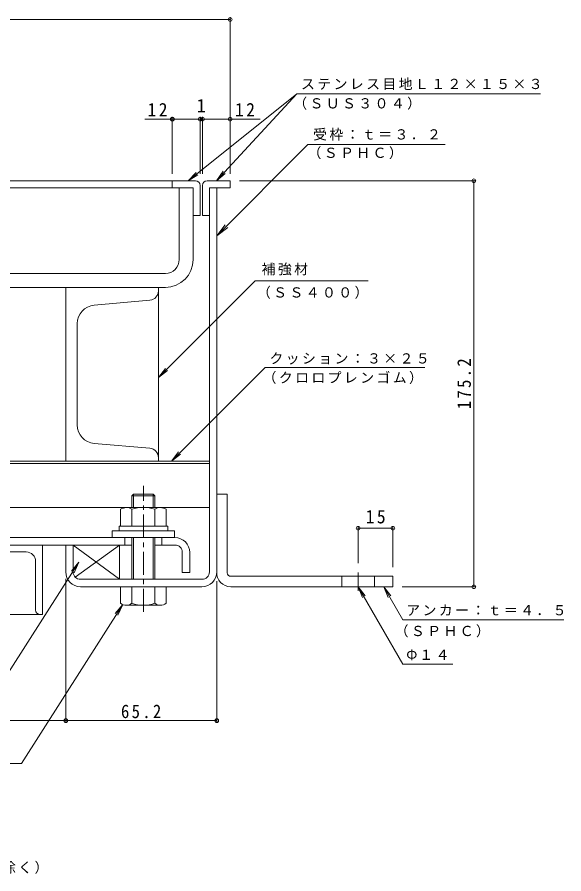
# Model space of a CAD drawing. Units: millimetres at full size. Extents: x -524 to 544, y -392 to 369.
# Drawn here: x 307.8 to 543.7, y -7.2 to 362.5 of the extents above; entities that cross this region are included whole.
import ezdxf
from ezdxf.enums import TextEntityAlignment as Align

# ---------------------------------------------------------------- set-up
doc = ezdxf.new("R2010")
doc.units = ezdxf.units.MM
doc.header["$LTSCALE"] = 2
doc.header["$PDMODE"] = 32
doc.header["$PDSIZE"] = 1.6
doc.linetypes.add('CHAIN1', pattern=[8, 5, -1, 1, -1])
for name, color, linetype, lineweight in [('D-1', 2, 'Continuous', 9), ('D-2', 3, 'Continuous', 9), ('D-3', 4, 'Continuous', 9), ('D-5', 7, 'Continuous', 9), ('D-6', 6, 'Continuous', 9), ('D-7', 5, 'Continuous', 5), ('D-8', 5, 'Continuous', 5), ('D-9', 134, 'Continuous', 5), ('D-A', 3, 'Continuous', 9), ('D-B', 6, 'Continuous', 9), ('D-D', 4, 'Continuous', 9), ('D-E', 3, 'Continuous', 9), ('D-F', 7, 'Continuous', 9)]:
    doc.layers.add(name, color=color, linetype=linetype, lineweight=lineweight)
doc.styles.add('ＭＳ ゴシック', font='')
doc.styles.get('ＭＳ ゴシック').set_extended_font_data('MS Gothic')

msp = doc.modelspace()

# ---------------------------------------------------------------- linework, layer by layer
at = {"layer": 'D-1'}
for p, q in [((390.746, 123.1), (390.746, 288.9)), ((393.946, 123.1), (393.946, 288.9)), ((331.946, 123.1), (331.946, 134.7)), ((335.146, 119.9), (387.546, 119.9)), ((335.146, 116.7), (357.246, 116.7)), ((387.546, 116.7), (367.246, 116.7))]:
    msp.add_line(p, q, dxfattribs=at)
msp.add_lwpolyline([(328.746, 123.1), (328.746, 134.7), (331.946, 134.7)], dxfattribs=at)
for centre, radius, start, end in [((335.146, 123.1), 6.4, 180, 270), ((335.146, 123.1), 3.2, 180, 270), ((387.546, 123.1), 3.2, 270, 0), ((387.546, 123.1), 6.4, 270, 0)]:
    msp.add_arc(centre, radius, start, end, dxfattribs=at)
at = {"layer": 'D-2'}
for p, q in [((377.746, 257.9), (377.746, 288.9)), ((383.746, 288.9), (377.746, 288.9)), ((383.746, 288.9), (383.746, 257.9)), ((371.746, 251.9), (49.746, 251.9)), ((49.746, 245.9), (371.746, 245.9))]:
    msp.add_line(p, q, dxfattribs=at)
for radius in [12, 6]:
    msp.add_arc((371.746, 257.9), radius, 270, 0, dxfattribs=at)
at = {"layer": 'D-3'}
for p, q in [((384.746, 291.9), (49.746, 291.9)), ((283.746, 288.9), (383.746, 288.9)), ((374.746, 291.9), (374.746, 288.9)), ((383.746, 288.9), (383.746, 276.9)), ((386.746, 289.9), (386.746, 276.9)), ((387.746, 289.9), (387.746, 276.9)), ((389.746, 291.9), (399.746, 291.9)), ((399.746, 288.9), (390.746, 288.9)), ((390.746, 276.9), (390.746, 288.9)), ((399.746, 291.9), (399.746, 288.9)), ((383.746, 276.9), (386.746, 276.9)), ((390.746, 276.9), (387.746, 276.9))]:
    msp.add_line(p, q, dxfattribs=at)
for centre, start, end in [((384.746, 289.9), 0, 90), ((389.746, 289.9), 90, 180)]:
    msp.add_arc(centre, 2, start, end, dxfattribs=at)
at = {"layer": 'D-5'}
for p, q in [((428.455, 329.38), (381.527, 291.9)), ((428.455, 329.38), (393.752, 291.9)), ((428.455, 329.38), (533.624, 329.38)), ((433.225, 307.509), (393.946, 268.094)), ((433.225, 307.509), (492.493, 307.509)), ((393.752, 291.9), (396.641, 295.981)), ((381.529, 291.901), (384.995, 295.504)), ((381.529, 291.901), (385.809, 294.484)), ((393.752, 291.9), (397.599, 295.094)), ((393.946, 268.094), (397.59, 272.86)), ((393.946, 268.094), (398.699, 271.755)), ((459.245, 248.744), (410.534, 248.744)), ((414.754, 211.319), (483.661, 211.319)), ((368.746, 206.956), (372.713, 210)), ((374.336, 170.901), (378.303, 173.944)), ((304.098, 79.675), (334.443, 127.296)), ((334.443, 127.296), (331.229, 123.466)), ((334.443, 127.296), (332.329, 122.765)), ((454.946, 116.7), (456.859, 112.08)), ((454.946, 116.7), (457.99, 112.733)), ((454.946, 116.7), (474.228, 83.302)), ((466.005, 116.7), (474.228, 102.458)), ((466.005, 116.7), (467.919, 112.08)), ((466.005, 116.7), (469.049, 112.733)), ((309.654, 40.474), (353.336, 109.025)), ((353.336, 109.025), (350.122, 105.195)), ((353.336, 109.025), (351.223, 104.494)), ((474.228, 102.458), (543.716, 102.458)), ((474.228, 83.302), (495.839, 83.302)), ((170.708, 40.474), (309.654, 40.474))]:
    msp.add_line(p, q, dxfattribs=at)
for points in [[(410.534, 248.744), (368.746, 206.956), (371.79, 210.923)], [(414.754, 211.319), (374.336, 170.901), (377.38, 174.867)]]:
    msp.add_lwpolyline(points, dxfattribs=at)
at = {"layer": 'D-6'}
for p, q in [((390.746, 270.699), (390.746, 267.699)), ((49.746, 170.901), (390.746, 170.901)), ((49.746, 169.901), (390.746, 169.901)), ((239.722, 150.901), (353.746, 150.901)), ((370.746, 150.901), (390.746, 150.901)), ((331.946, 134.7), (331.946, 123.1)), ((332.849, 120.871), (351.946, 134.7))]:
    msp.add_line(p, q, dxfattribs=at)
msp.add_lwpolyline([(335.146, 119.9), (351.946, 119.9), (351.946, 134.7), (331.946, 134.7), (351.946, 119.9)], dxfattribs=at)
at = {"layer": 'D-7', "linetype": 'CHAIN1'}
msp.add_line((362.246, 105.822), (362.246, 160.233), dxfattribs=at)
at = {"layer": 'D-7'}
for p, q in [((358.058, 156.7), (357.246, 155.888)), ((367.246, 155.888), (357.246, 155.888)), ((357.246, 150.9), (357.246, 155.888)), ((366.434, 156.7), (358.058, 156.7)), ((358.058, 150.9), (358.058, 156.7)), ((366.434, 156.7), (367.246, 155.888)), ((366.434, 150.9), (366.434, 156.7)), ((367.246, 155.888), (367.246, 151.2)), ((367.246, 155.888), (367.246, 150.9)), ((357.246, 137.9), (357.246, 119.9)), ((358.058, 119.9), (358.058, 137.9)), ((366.434, 119.9), (366.434, 137.9)), ((367.246, 137.9), (367.246, 119.9)), ((372.046, 116.7), (352.446, 116.7)), ((352.446, 109.595), (352.446, 116.7)), ((357.246, 116.7), (357.246, 109.595)), ((367.246, 116.7), (367.246, 109.595)), ((372.046, 109.595), (372.046, 116.7)), ((369.646, 108.7), (354.846, 108.7))]:
    msp.add_line(p, q, dxfattribs=at)
at = {"layer": 'D-7', "color": 2, "lineweight": 9}
for p, q in [((352.431, 150.141), (353.746, 150.9)), ((352.431, 150.141), (352.431, 142.9)), ((370.746, 150.9), (353.746, 150.9)), ((357.338, 150.141), (357.338, 142.9)), ((367.153, 150.141), (367.153, 142.9))]:
    msp.add_line(p, q, dxfattribs=at)
at = {"layer": 'D-7', "color": 134}
for p, q in [((348.746, 140.9), (348.746, 137.9)), ((348.746, 140.9), (375.746, 140.9)), ((375.746, 140.9), (375.746, 137.9)), ((348.746, 137.9), (375.746, 137.9))]:
    msp.add_line(p, q, dxfattribs=at)
at = {"layer": 'D-7', "color": 6, "lineweight": 9}
for p, q in [((351.746, 142.9), (351.746, 140.9)), ((351.746, 140.9), (372.746, 140.9))]:
    msp.add_line(p, q, dxfattribs=at)
at = {"layer": 'D-7', "color": 2, "lineweight": 9}
msp.add_lwpolyline([(370.746, 150.9), (372.061, 150.141), (372.061, 142.9), (352.431, 142.9)], dxfattribs=at)
at = {"layer": 'D-7', "color": 6, "lineweight": 9}
msp.add_lwpolyline([(351.746, 142.9), (372.746, 142.9), (372.746, 140.9)], dxfattribs=at)
at = {"layer": 'D-7', "color": 2, "lineweight": 9}
for centre, radius, start, end in [((355.327, 145.123), 5.793, 94.38438, 120), ((354.731, 146.06), 4.842, 57.42749, 88.18784), ((362.246, 134.659), 16.241, 72.41188, 107.5881), ((369.76, 146.06), 4.842, 91.81215, 122.57249), ((369.164, 145.123), 5.793, 59.99998, 85.6156)]:
    msp.add_arc(centre, radius, start, end, dxfattribs=at)
at = {"layer": 'D-7'}
for centre, radius, start, end in [((354.846, 112.365), 3.666, 229.1022, 310.89809), ((362.246, 123.115), 14.416, 249.70546, 290.29454), ((369.646, 112.365), 3.666, 229.10191, 310.8978)]:
    msp.add_arc(centre, radius, start, end, dxfattribs=at)
at = {"layer": 'D-8'}
for p, q in [((368.746, 245.9), (49.746, 245.9)), ((368.746, 170.9), (368.746, 245.9)), ((49.746, 170.9), (368.746, 170.9))]:
    msp.add_line(p, q, dxfattribs=at)
at = {"layer": 'D-9'}
for p, q in [((328.746, 245.9), (368.746, 245.9)), ((328.746, 170.9), (328.746, 245.9)), ((368.746, 244.315), (368.746, 245.9)), ((365.094, 240.33), (341.048, 238.227)), ((333.745, 230.257), (333.745, 186.543)), ((365.094, 176.47), (341.048, 178.573)), ((328.746, 170.9), (368.746, 170.9)), ((368.746, 172.485), (368.746, 170.9))]:
    msp.add_line(p, q, dxfattribs=at)
for centre, radius, start, end in [((364.746, 244.315), 4, 274.99944, 0), ((341.745, 230.257), 8, 94.99944, 180), ((341.745, 186.543), 8, 180, 264.99997), ((364.746, 172.485), 4, 0, 84.99997)]:
    msp.add_arc(centre, radius, start, end, dxfattribs=at)
at = {"layer": 'D-A'}
for p, q in [((375.846, 137.9), (49.746, 137.9)), ((354.246, 134.7), (354.246, 137.9)), ((370.246, 134.7), (370.246, 137.9)), ((49.746, 134.7), (357.246, 134.7)), ((367.246, 134.7), (375.846, 134.7)), ((379.046, 131.5), (379.046, 122.9)), ((382.246, 131.5), (382.246, 122.9)), ((379.046, 122.9), (382.246, 122.9))]:
    msp.add_line(p, q, dxfattribs=at)
for radius in [6.4, 3.2]:
    msp.add_arc((375.846, 131.5), radius, 0, 90, dxfattribs=at)
at = {"layer": 'D-B'}
for p, q in [((288.746, 134.7), (318.746, 134.7)), ((318.746, 134.7), (318.746, 104.7)), ((290.746, 131.7), (311.746, 131.7)), ((315.746, 106.7), (315.746, 127.7)), ((317.746, 104.7), (49.746, 104.7)), ((317.746, 104.7), (318.746, 104.7))]:
    msp.add_line(p, q, dxfattribs=at)
for centre, radius, start, end in [((311.746, 127.7), 4, 0, 90), ((317.746, 106.7), 2, 180, 270)]:
    msp.add_arc(centre, radius, start, end, dxfattribs=at)
at = {"layer": 'D-D'}
for p, q in [((328.746, 245.9), (225.412, 245.9)), ((328.746, 170.9), (328.746, 245.9)), ((225.412, 170.9), (328.746, 170.9))]:
    msp.add_line(p, q, dxfattribs=at)
at = {"layer": 'D-E'}
for p, q in [((393.946, 156.701), (393.946, 123.1)), ((393.946, 156.701), (398.446, 156.701)), ((398.446, 122.7), (398.446, 156.701)), ((399.946, 121.2), (469.946, 121.2)), ((447.946, 116.7), (447.946, 121.2)), ((461.946, 116.7), (461.946, 121.2)), ((469.946, 121.2), (469.946, 116.7)), ((469.946, 116.7), (399.946, 116.7))]:
    msp.add_line(p, q, dxfattribs=at)
at = {"layer": 'D-E', "linetype": 'CHAIN1'}
msp.add_line((454.946, 114.953), (454.946, 122.842), dxfattribs=at)
at = {"layer": 'D-E'}
for radius, start in [(6, 176.17647), (1.5, 180.00027)]:
    msp.add_arc((399.946, 122.7), radius, start, 270, dxfattribs=at)
at = {"layer": 'D-F'}
for p, q in [((399.746, 294.9), (399.746, 362.497)), ((399.746, 361.497), (49.746, 361.497)), ((362.833, 318.425), (386.746, 318.425)), ((374.746, 294.9), (374.746, 319.425)), ((386.746, 294.9), (386.746, 319.425)), ((386.746, 318.425), (387.746, 318.425)), ((387.746, 294.9), (387.746, 319.425)), ((387.746, 318.425), (412.616, 318.425)), ((505.471, 291.9), (403.746, 291.9)), ((504.871, 116.7), (504.871, 291.9)), ((454.946, 142.55), (454.946, 126.842)), ((454.946, 141.95), (469.946, 141.95)), ((469.946, 142.55), (469.946, 125.2)), ((328.745, 120.1), (328.745, 57.92)), ((393.946, 58.32), (393.946, 119.1)), ((505.471, 116.7), (473.946, 116.7)), ((328.745, 58.92), (49.746, 58.92)), ((328.745, 58.92), (393.946, 58.92))]:
    msp.add_line(p, q, dxfattribs=at)
for p in [(399.746, 361.497), (374.746, 318.425), (386.746, 318.425), (387.746, 318.425), (399.746, 318.425), (504.871, 291.9), (454.946, 141.95), (469.946, 141.95), (504.871, 116.7), (328.745, 58.92), (393.946, 58.92)]:
    msp.add_point(p, dxfattribs=at)

# ---------------------------------------------------------------- texts
at = {"layer": 'D-5', "char_height": 4.399, "attachment_point": 7, "style": 'ＭＳ ゴシック'}
for s, insert in [('\\T1.17;ステンレス目地Ｌ１２×１５×３', (430.294, 331.013)), ('\\T1.17;（ＳＵＳ３０４）', (426.926, 322.525)), ('\\T1.17;受枠：ｔ＝３．２', (435.525, 309.22)), ('\\T1.17;（ＳＰＨＣ）', (433.093, 301.191)), ('\\T1.17;補強材', (413.285, 251.04)), ('\\T1.17;（ＳＳ４００）', (411.245, 240.935)), ('\\T1.17;クッション：３×２５', (416.664, 212.584)), ('\\T1.17;（クロロプレンゴム）', (413.701, 204.164)), ('\\T1.17;アンカー：ｔ＝４．５', (475.689, 104.162)), ('\\T1.17;（ＳＰＨＣ）', (470.693, 94.841)), ('\\T1.17;Φ１４', (475.689, 85.006)), ('\\T1.17;表面処理：下塗り＋焼付塗装（但し目地、把手、パッキン、クッション材を除く）', (62.548, -7.195))]:
    msp.add_mtext(s, dxfattribs=dict(at, insert=insert))
at = {"layer": 'D-F', "color": 2, "style": 'ＭＳ ゴシック'}
msp.add_text('1', height=5.865, dxfattribs=at).set_placement((385.246, 319.625), align=Align.BOTTOM_LEFT)
at = {"layer": 'D-F', "color": 2, "char_height": 5.865, "attachment_point": 7, "style": 'ＭＳ ゴシック'}
for s, insert in [('\\T1.27;\\W0.95;12', (364.053, 319.625)), ('\\T1.27;\\W0.95;12', (401.801, 319.625)), ('\\T1.27;\\W0.95;15', (458.196, 143.95)), ('\\T1.28;\\W0.9;65.2', (352.595, 59.92))]:
    msp.add_mtext(s, dxfattribs=dict(at, insert=insert))
at = {"layer": 'D-F', "color": 2, "insert": (503.671, 193.3), "char_height": 5.865, "attachment_point": 7, "rotation": 90, "style": 'ＭＳ ゴシック'}
msp.add_mtext('\\T1.28;\\W0.9;175.2', dxfattribs=at)

doc.saveas('drawing.dxf')
